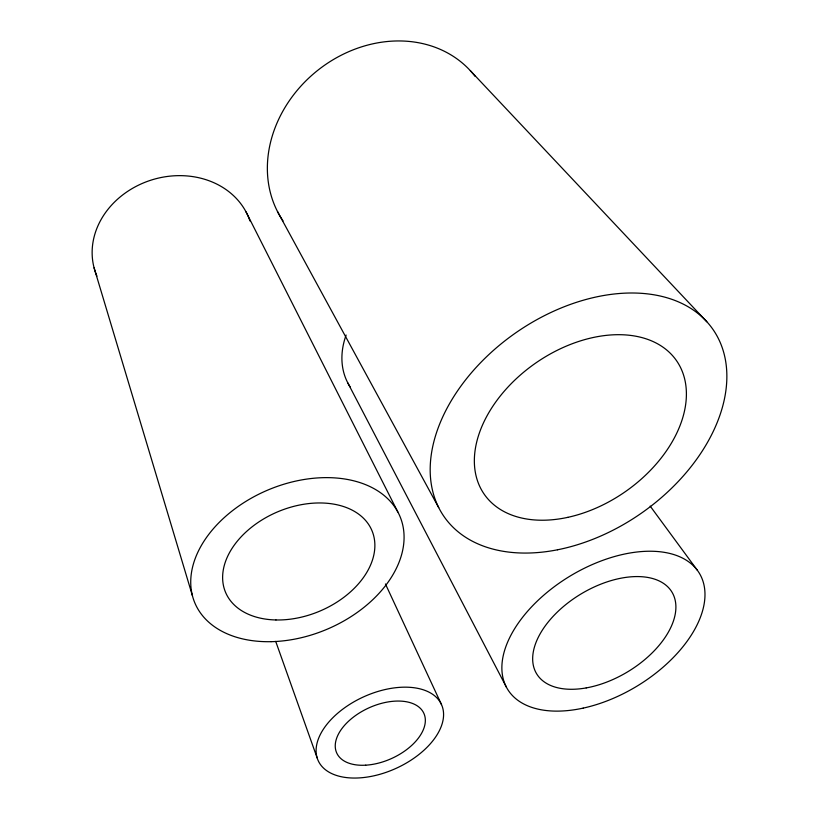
<?xml version="1.0" encoding="UTF-8"?>
<svg xmlns="http://www.w3.org/2000/svg" width="819" height="819" viewBox="0 0 819 819"><rect width="100%" height="100%" fill="white"/><g stroke="black" fill="none" stroke-linecap="round" stroke-linejoin="round"><path stroke-width="1.23" d="M470.331 70.669L706.828 321.775M650.184 506.111L697.174 570.044M277.477 211.497L438.708 507.616M347.819 382.923L506.418 687.182M246.028 211.875L397.819 511.957M385.432 583.967L441.502 704.596A67.731 39.261 -24.5 0 1 362.93 777.61A67.731 39.261 -24.5 0 1 335.063 715.581A67.731 39.261 -24.5 0 1 441.502 704.596M275.716 641.41L317.168 757.954M94.093 267.844L192.363 595.474M96.939 276.157A81.419 69.656 -17 0 1 147.789 181.245A81.419 69.656 -17 0 1 249.949 220.956M350.163 386.926A85.708 65.018 -32.1 0 1 346.12 335.053M283.046 220.895A120.28 102.078 -39.5 0 1 320.618 68.11A120.28 102.078 -39.5 0 1 475.102 76.331M365.724 765.181A47.871 27.744 -24.5 0 0 424.488 714.936A47.871 27.744 -24.5 0 0 350.645 719.358A47.871 27.744 -24.5 0 0 365.724 765.181M271.069 641.676A111.302 75.635 -22.9 0 0 400.122 516.799A111.302 75.635 -22.9 0 0 221.058 520.587A111.302 75.635 -22.9 0 0 271.069 641.676M275.962 619.963A79.433 53.931 -22.9 0 0 373.054 533.609A79.433 53.931 -22.9 0 0 247.246 530.866A79.433 53.931 -22.9 0 0 275.962 619.963M583.179 708.118A112.06 64.404 -31.1 0 0 699.733 573.894A112.06 64.404 -31.1 0 0 527.364 611.517A112.06 64.404 -31.1 0 0 583.179 708.118M586.23 687.909A79.034 45.383 -31.1 0 0 673.331 594.707A79.034 45.383 -31.1 0 0 553.286 616.175A79.034 45.383 -31.1 0 0 586.23 687.909M557.463 549.795A163.82 109.9 -34.9 0 0 716.267 334.633A163.82 109.9 -34.9 0 0 461.875 384.766A163.82 109.9 -34.9 0 0 557.463 549.795M567.884 517.332A117.056 78.378 -34.8 0 0 677.794 362.602A117.056 78.378 -34.8 0 0 495.464 402.395A117.056 78.378 -34.8 0 0 567.884 517.332"/></g></svg>
